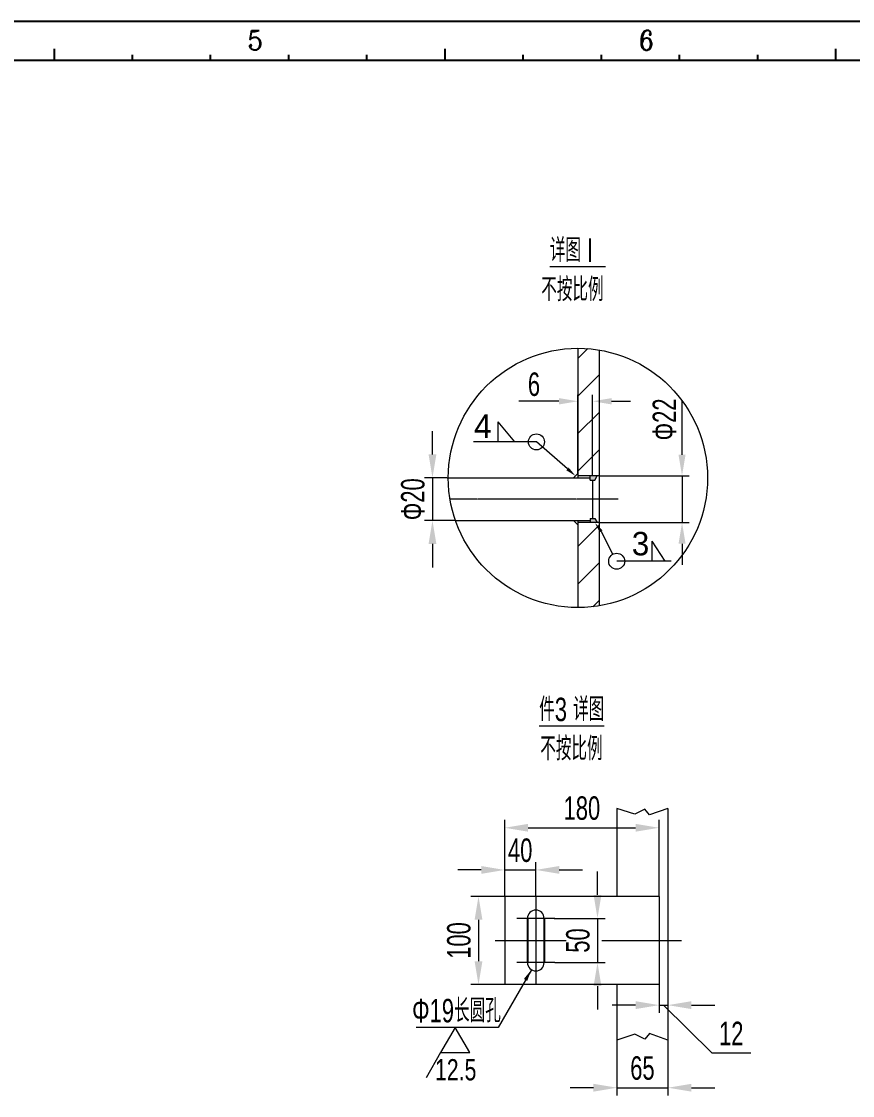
# Model space of a CAD drawing. Header units: millimetres. Extents: x 79309 to 91924, y -21421 to -12511.
# Drawn here: x 85558 to 88747, y -16632 to -12511 of the extents above; entities that cross this region are included whole.
import ezdxf
from ezdxf.enums import TextEntityAlignment as Align

# ---------------------------------------------------------------- set-up
doc = ezdxf.new("R2010")
doc.units = ezdxf.units.MM
doc.linetypes.add('CENTER', pattern=[2, 1.25, -0.25, 0.25, -0.25])
doc.linetypes.add('CENTER2', pattern=[1.125, 0.75, -0.125, 0.125, -0.125])
doc.layers.add('2细线层', color=4, linetype='Continuous')
doc.layers.add('图框层', color=7, linetype='Continuous')
for name, color, linetype, lineweight in [('ST_GL_CENTERLINE', 1, 'CENTER2', 0), ('ST_GL_DIMENSION', 1, 'Continuous', 13), ('ST_GL_TEXT_ENG', 3, 'Continuous', 13), ('ST_GL_WELDING SYMBOL', 6, 'Continuous', 13), ('ST_MA_EQUI', 7, 'Continuous', 15), ('ST_ST_BRACKET_VISIBLE', 4, 'Continuous', 20)]:
    doc.layers.add(name, color=color, linetype=linetype, lineweight=lineweight)
doc.styles.add('ROMANC', font='romanc.shx', dxfattribs={"width": 0.75})
doc.styles.add('VCADHZ', font='vcadtxt1.shx', dxfattribs={"width": 0.7, "bigfont": 'vcadhz.shx'})
doc.dimstyles.new('shuang', dxfattribs={"dimscale": 15, "dimtxt": 3, "dimasz": 3, "dimexe": 1, "dimexo": 0, "dimgap": 1, "dimtad": 1, "dimdec": 0, "dimdsep": 46, "dimtxsty": 'VCADHZ', "dimcen": 0, "dimclrd": 256, "dimclre": 256, "dimclrt": 256, "dimadec": 0, "dimazin": 2, "dimtfac": 1, "dimtdec": 0, "dimtofl": 0, "dimtmove": 0, "dimatfit": 3, "dimfxl": 300, "dimtolj": 1, "dimtzin": 0, "dimlwd": -1, "dimlwe": -1, "dimarcsym": 0})
doc.dimstyles.new('ST_DIM_1_1 HZ', dxfattribs={"dimscale": 20, "dimtxt": 3, "dimasz": 3, "dimexe": 1, "dimexo": 0, "dimgap": 1, "dimtad": 1, "dimdec": 0, "dimdsep": 46, "dimtxsty": 'VCADHZ', "dimcen": 0, "dimclrd": 1, "dimclre": 1, "dimclrt": 3, "dimadec": 0, "dimazin": 2, "dimtfac": 1, "dimtdec": 0, "dimtmove": 0, "dimatfit": 3, "dimfxl": 1, "dimtolj": 1, "dimtzin": 0, "dimlwd": -1, "dimlwe": -1, "dimarcsym": 0})

# ---------------------------------------------------------------- blocks, each defined once
blk = doc.blocks.new('*D44')
at = {"layer": 'Defpoints', "color": 0, "transparency": 16777216}
for p in [(87190, -14262.4), (87135.1, -14425.7), (87223.3, -14425.7)]:
    blk.add_point(p, dxfattribs=at)
at = {"layer": 'ST_GL_DIMENSION', "color": 1, "transparency": 16777216}
for p, q in [((87135.1, -14172.4), (87135.1, -14082.4)), ((87190, -14262.4), (87105.1, -14262.4)), ((87135.1, -14262.4), (87135.1, -14425.7)), ((87223.3, -14425.7), (87105.1, -14425.7)), ((87135.1, -14515.7), (87135.1, -14605.7))]:
    blk.add_line(p, q, dxfattribs=at)
for points in [[(87120.1, -14172.4), (87150.1, -14172.4), (87135.1, -14262.4)], [(87120.1, -14515.7), (87150.1, -14515.7), (87135.1, -14425.7)]]:
    blk.add_solid(points, dxfattribs=at)
at = {"layer": 'ST_GL_DIMENSION', "color": 3, "transparency": 16777216, "insert": (87060.1, -14344.1), "char_height": 90, "attachment_point": 5, "rotation": 90, "style": 'VCADHZ'}
blk.add_mtext('\\A1;Φ20', dxfattribs=at)
blk = doc.blocks.new('A$C0D5A4E91')
for p, q in [((0, 0), (-30.9, -53.5)), ((30.9, -53.5), (0, 0)), ((-30.9, -53.5), (-61.7, -106.9)), ((-30.9, -53.5), (30.9, -53.5))]:
    blk.add_line(p, q)
at = {"style": 'VCADHZ', "width": 0.75}
blk.add_text('12.5', height=45, dxfattribs=at).set_placement((-42.8, -112.3))
blk = doc.blocks.new('*D45')
at = {"layer": 'Defpoints', "color": 0, "transparency": 16777216}
for p in [(87602.4, -15952.7), (87604.6, -16122), (87768.5, -16122)]:
    blk.add_point(p, dxfattribs=at)
at = {"layer": 'ST_GL_DIMENSION', "transparency": 16777216}
for p, q in [((87768.5, -15862.7), (87768.5, -15772.7)), ((87602.4, -15952.7), (87798.5, -15952.7)), ((87604.6, -16122), (87798.5, -16122)), ((87768.5, -16212), (87768.5, -16302))]:
    blk.add_line(p, q, dxfattribs=at)
for points in [[(87753.5, -15862.7), (87783.5, -15862.7), (87768.5, -15952.7)], [(87753.5, -16212), (87783.5, -16212), (87768.5, -16122)]]:
    blk.add_solid(points, dxfattribs=at)
at = {"layer": 'ST_GL_DIMENSION', "color": 3, "transparency": 16777216, "insert": (87693.5, -16037.4), "char_height": 90, "attachment_point": 5, "rotation": 90, "style": 'VCADHZ'}
blk.add_mtext('\\A1;50', dxfattribs=at)
blk = doc.blocks.new('*D46')
at = {"layer": 'Defpoints', "color": 0, "transparency": 16777216}
for p in [(87412.2, -15766.5), (87412.2, -15868), (87531.5, -15868)]:
    blk.add_point(p, dxfattribs=at)
at = {"layer": 'ST_GL_DIMENSION', "transparency": 16777216}
for p, q in [((87412.2, -15868), (87412.2, -15736.5)), ((87531.5, -15868), (87531.5, -15736.5)), ((87322.2, -15766.5), (87232.2, -15766.5)), ((87621.5, -15766.5), (87711.5, -15766.5))]:
    blk.add_line(p, q, dxfattribs=at)
for points in [[(87322.2, -15751.5), (87322.2, -15781.5), (87412.2, -15766.5)], [(87621.5, -15751.5), (87621.5, -15781.5), (87531.5, -15766.5)]]:
    blk.add_solid(points, dxfattribs=at)
at = {"layer": 'ST_GL_DIMENSION', "color": 3, "transparency": 16777216, "insert": (87471.8, -15691.5), "char_height": 90, "attachment_point": 5, "style": 'VCADHZ'}
blk.add_mtext('\\A1;40', dxfattribs=at)
blk = doc.blocks.new('*D47')
at = {"layer": 'Defpoints', "color": 0, "transparency": 16777216}
for p in [(87412.2, -15868), (87311.7, -16206.7), (87412.2, -16206.7)]:
    blk.add_point(p, dxfattribs=at)
at = {"layer": 'ST_GL_DIMENSION', "transparency": 16777216}
for p, q in [((87412.2, -15868), (87281.7, -15868)), ((87311.7, -15958), (87311.7, -16116.7)), ((87412.2, -16206.7), (87281.7, -16206.7))]:
    blk.add_line(p, q, dxfattribs=at)
for points in [[(87296.7, -15958), (87326.7, -15958), (87311.7, -15868)], [(87296.7, -16116.7), (87326.7, -16116.7), (87311.7, -16206.7)]]:
    blk.add_solid(points, dxfattribs=at)
at = {"layer": 'ST_GL_DIMENSION', "color": 3, "transparency": 16777216, "insert": (87236.7, -16037.4), "char_height": 90, "attachment_point": 5, "rotation": 90, "style": 'VCADHZ'}
blk.add_mtext('\\A1;100', dxfattribs=at)
blk = doc.blocks.new('*D48')
at = {"layer": 'Defpoints', "color": 0, "transparency": 16777216}
for p in [(88004.9, -15604.8), (87412.2, -15868), (88004.9, -15868)]:
    blk.add_point(p, dxfattribs=at)
at = {"layer": 'ST_GL_DIMENSION', "transparency": 16777216}
for p, q in [((87412.2, -15868), (87412.2, -15574.8)), ((88004.9, -15868), (88004.9, -15574.8)), ((87502.2, -15604.8), (87914.9, -15604.8))]:
    blk.add_line(p, q, dxfattribs=at)
for points in [[(87502.2, -15589.8), (87502.2, -15619.8), (87412.2, -15604.8)], [(87914.9, -15589.8), (87914.9, -15619.8), (88004.9, -15604.8)]]:
    blk.add_solid(points, dxfattribs=at)
at = {"layer": 'ST_GL_DIMENSION', "color": 3, "transparency": 16777216, "insert": (87708.6, -15529.8), "char_height": 90, "attachment_point": 5, "style": 'VCADHZ'}
blk.add_mtext('\\A1;180', dxfattribs=at)
blk = doc.blocks.new('*D49')
at = {"layer": 'Defpoints', "color": 0, "transparency": 16777216}
for p in [(88004.9, -16174), (88038.8, -16182.9), (88038.8, -16285.4)]:
    blk.add_point(p, dxfattribs=at)
at = {"layer": 'ST_GL_DIMENSION', "transparency": 16777216}
for p, q in [((88004.9, -16174), (88004.9, -16315.4)), ((88038.8, -16182.9), (88038.8, -16315.4)), ((87914.9, -16285.4), (87824.9, -16285.4)), ((88004.9, -16285.4), (88038.8, -16285.4)), ((88021.9, -16285.4), (88206.9, -16469)), ((88128.8, -16285.4), (88218.8, -16285.4)), ((88206.9, -16469), (88356.9, -16469))]:
    blk.add_line(p, q, dxfattribs=at)
for points in [[(87914.9, -16270.4), (87914.9, -16300.4), (88004.9, -16285.4)], [(88128.8, -16270.4), (88128.8, -16300.4), (88038.8, -16285.4)]]:
    blk.add_solid(points, dxfattribs=at)
at = {"layer": 'ST_GL_DIMENSION', "color": 3, "transparency": 16777216, "insert": (88281.9, -16394), "char_height": 90, "attachment_point": 5, "style": 'VCADHZ'}
blk.add_mtext('\\A1;12', dxfattribs=at)
blk = doc.blocks.new('*D50')
at = {"layer": 'Defpoints', "color": 0, "transparency": 16777216}
for p in [(87843, -16419.7), (88038.8, -16419.7), (87843, -16602.2)]:
    blk.add_point(p, dxfattribs=at)
at = {"layer": 'ST_GL_DIMENSION', "transparency": 16777216}
for p, q in [((87843, -16419.7), (87843, -16632.2)), ((88038.8, -16419.7), (88038.8, -16632.2)), ((87753, -16602.2), (87663, -16602.2)), ((88128.8, -16602.2), (88218.8, -16602.2))]:
    blk.add_line(p, q, dxfattribs=at)
for points in [[(87753, -16587.2), (87753, -16617.2), (87843, -16602.2)], [(88128.8, -16587.2), (88128.8, -16617.2), (88038.8, -16602.2)]]:
    blk.add_solid(points, dxfattribs=at)
at = {"layer": 'ST_GL_DIMENSION', "color": 3, "transparency": 16777216, "insert": (87940.9, -16527.2), "char_height": 90, "attachment_point": 5, "style": 'VCADHZ'}
blk.add_mtext('\\A1;65', dxfattribs=at)

msp = doc.modelspace()

# ---------------------------------------------------------------- hatches: boundary and pattern name
at = {"layer": 'ST_ST_BRACKET_VISIBLE'}
h = msp.add_hatch(color=4, dxfattribs=at)
h.paths.add_polyline_path([(87740.8, -14254.3), (87740.8, -14270.6), (87758.8, -14270.6), (87767.3, -14254.3)])
h.paths.add_polyline_path([(87740.8, -14417.5), (87740.8, -14433.9), (87767.3, -14433.9), (87758.8, -14417.5)])

# ---------------------------------------------------------------- linework, layer by layer
for p, q in [((87499.3, -15952.7), (87499.3, -16122)), ((87563.6, -15952.7), (87563.6, -16122))]:
    msp.add_line(p, q)
at = {"layer": '2细线层'}
for p, q in [((91923.7, -12510.8), (79308.7, -12510.8)), ((85683.7, -12660.8), (85683.7, -12615.8)), ((85983.7, -12660.8), (85983.7, -12638.3)), ((86283.7, -12660.8), (86283.7, -12638.3)), ((86583.7, -12660.8), (86583.7, -12638.3)), ((86883.7, -12660.8), (86883.7, -12638.3)), ((87183.7, -12660.8), (87183.7, -12615.8)), ((87483.7, -12660.8), (87483.7, -12638.3)), ((87783.7, -12660.8), (87783.7, -12638.3)), ((88083.7, -12660.8), (88083.7, -12638.3)), ((88383.7, -12660.8), (88383.7, -12638.3)), ((88683.7, -12660.8), (88683.7, -12615.8))]:
    msp.add_line(p, q, dxfattribs=at)
at = {"layer": 'ST_GL_CENTERLINE', "color": 1, "linetype": 'CENTER', "ltscale": 5}
for p, q in [((87847.3, -14344.1), (87202.5, -14344.1)), ((87531.5, -15868), (87531.5, -16206.7)), ((87604.6, -15952.7), (87458.3, -15952.7)), ((87375.6, -16037.4), (87648.5, -16037.4)), ((87785.5, -16037.4), (88090.7, -16037.4)), ((87604.6, -16122), (87458.3, -16122))]:
    msp.add_line(p, q, dxfattribs=at)
at = {"layer": 'ST_GL_DIMENSION'}
for p, q in [((87620.4, -13968.2), (87466, -13968.2)), ((87749.8, -14254.3), (87749.8, -13943.9)), ((87822.7, -13968.2), (87895.6, -13968.2)), ((88093, -14173.3), (88093, -13966)), ((87776.3, -14254.3), (88022.2, -14254.3)), ((87776.3, -14254.3), (88120, -14254.3)), ((88093, -14254.3), (88093, -14433.9)), ((87135.1, -14262.4), (87135.1, -14425.7)), ((87776.3, -14433.9), (88120, -14433.9)), ((88093, -14514.9), (88093, -14595.9)), ((87412.2, -15766.5), (87531.5, -15766.5)), ((87843, -16602.2), (88038.8, -16602.2))]:
    msp.add_line(p, q, dxfattribs=at)
for points in [[(87620.4, -13956), (87620.4, -13980.3), (87693.3, -13968.2)], [(87822.7, -13956), (87822.7, -13980.3), (87749.8, -13968.2)], [(88079.5, -14173.3), (88106.5, -14173.3), (88093, -14254.3)], [(88079.5, -14514.9), (88106.5, -14514.9), (88093, -14433.9)]]:
    msp.add_solid(points, dxfattribs=at)
at = {"layer": 'ST_GL_TEXT_ENG'}
msp.add_circle((87693.3, -14262.4), 497.6, dxfattribs=at)
at = {"layer": 'ST_GL_WELDING SYMBOL'}
for p, q in [((87386.5, -14046.6), (87449.3, -14124.1)), ((87386.5, -14046.6), (87386.5, -14124.1)), ((87534.1, -14124.1), (87293, -14124.1)), ((87653.4, -14227.8), (87534.1, -14124.1)), ((87782.3, -14467.2), (87826.3, -14554.8)), ((87977.2, -14504.5), (87977.2, -14582.1)), ((87977.2, -14504.5), (88027.3, -14582.1)), ((88051.4, -14582.1), (87842.1, -14582.1))]:
    msp.add_line(p, q, dxfattribs=at)
for centre in [(87534.1, -14124.1), (87842.1, -14582.1)]:
    msp.add_circle(centre, 30.7, dxfattribs=at)
for points in [[(87657.9, -14222.7), (87649, -14233), (87684.2, -14254.6)], [(87776.7, -14471.1), (87787.8, -14463.2), (87758.6, -14433.9)]]:
    msp.add_solid(points, dxfattribs=at)
at = {"layer": 'ST_MA_EQUI', "ltscale": 5}
for p, q in [((87693.3, -13764.8), (87693.3, -14262.4)), ((87775, -13771.5), (87775, -14753.3)), ((87693.3, -14247.3), (87693.3, -13991.2)), ((87740.8, -14270.6), (87740.8, -14254.3)), ((87758.8, -14270.6), (87767.3, -14254.3)), ((87191.3, -14262.4), (87693.3, -14262.4)), ((87693.3, -14262.4), (87740.8, -14262.4)), ((87740.8, -14270.6), (87758.8, -14270.6)), ((87749.2, -14270.6), (87749.2, -14417.5)), ((87740.8, -14417.5), (87740.8, -14433.9)), ((87740.8, -14417.5), (87758.8, -14417.5)), ((87758.8, -14417.5), (87767.3, -14433.9)), ((87223.3, -14425.7), (87740.8, -14425.7)), ((87693.3, -14425.7), (87693.3, -14760)), ((87843, -15530.3), (87843, -15868)), ((88038.8, -15530.3), (88038.8, -16419.7)), ((88004.9, -15868), (87412.2, -15868)), ((87412.2, -15868), (87412.2, -16206.7)), ((88004.9, -15868), (88004.9, -16206.7)), ((88004.9, -16206.7), (87412.2, -16206.7)), ((87843, -16206.7), (87843, -16419.7))]:
    msp.add_line(p, q, dxfattribs=at)
at = {"layer": 'ST_MA_EQUI', "color": 4}
for p, q in [((87693.5, -14245.4), (87676.5, -14262.3)), ((87693.5, -14442.8), (87676.5, -14425.8))]:
    msp.add_line(p, q, dxfattribs=at)
at = {"layer": 'ST_MA_EQUI'}
for p, q in [((87775, -14254.3), (87693.3, -14254.3)), ((87775, -14433.9), (87693.3, -14433.9))]:
    msp.add_line(p, q, dxfattribs=at)
at = {"layer": 'ST_MA_EQUI', "ltscale": 5}
for centre, start, end in [((87531.5, -15952.7), 0, 180), ((87531.5, -16122), 180, 0)]:
    msp.add_arc(centre, 32.2, start, end, dxfattribs=at)
at = {"layer": 'ST_ST_BRACKET_VISIBLE', "color": 4}
for p, q in [((87693.3, -13803.8), (87730.9, -13766.2)), ((87693.3, -13948.1), (87775, -13866.5)), ((87693.3, -14092.4), (87775, -14010.8)), ((87693.3, -14236.8), (87775, -14155.1)), ((87693.3, -14525.4), (87775, -14443.8)), ((87776.3, -14433.9), (88022.2, -14433.9)), ((87693.3, -14669.8), (87775, -14588.1)), ((87750.7, -14756.7), (87775, -14732.5))]:
    msp.add_line(p, q, dxfattribs=at)
at = {"layer": 'ST_ST_BRACKET_VISIBLE'}
for p, q in [((87693.3, -14056.4), (87693.3, -13943.9)), ((87768.5, -15952.7), (87768.5, -16122))]:
    msp.add_line(p, q, dxfattribs=at)
at = {"layer": 'ST_ST_BRACKET_VISIBLE', "color": 4, "ltscale": 5}
for p, q in [((87912, -15552.9), (87843, -15530.3)), ((87950, -15533.9), (87912, -15552.9)), ((87967.7, -15555.4), (87950, -15533.9)), ((88038.8, -15530.3), (87967.7, -15555.4)), ((87912, -16397.1), (87843, -16419.7)), ((87950, -16416.1), (87912, -16397.1)), ((87967.7, -16394.6), (87950, -16416.1)), ((88038.8, -16419.7), (87967.7, -16394.6))]:
    msp.add_line(p, q, dxfattribs=at)
at = {"layer": 'ST_ST_BRACKET_VISIBLE', "ltscale": 5}
for p, q in [((87412.2, -15868), (87412.2, -15792.8)), ((87531.5, -15868), (87531.5, -15792.8)), ((87843, -16473.3), (87843, -16602.2)), ((88038.8, -16473.3), (88038.8, -16602.2))]:
    msp.add_line(p, q, dxfattribs=at)
at = {"layer": '图框层'}
msp.add_line((91773.7, -12660.8), (79683.7, -12660.8), dxfattribs=at)

# ---------------------------------------------------------------- block references
at = {"layer": 'ST_GL_TEXT_ENG', "xscale": 1.809574468085106, "yscale": 1.809574468085106, "zscale": 1.809574468085106}
msp.add_blockref('A$C0D5A4E91', (87222.1, -16370.7), dxfattribs=at)

# ---------------------------------------------------------------- texts
at = {"layer": '2细线层', "style": 'ROMANC', "width": 0.9}
for s, p in [('5', (86425.9, -12620.8)), ('6', (87927.4, -12620.8))]:
    msp.add_text(s, height=75, dxfattribs=at).set_placement(p)
at = {"layer": 'ST_GL_DIMENSION', "color": 3, "insert": (87524.7, -13903.3), "char_height": 90, "attachment_point": 5, "style": 'VCADHZ'}
msp.add_mtext('\\A1;6', dxfattribs=at)
at = {"layer": 'ST_GL_DIMENSION', "color": 3, "insert": (88025.5, -14037.8), "char_height": 90, "attachment_point": 5, "rotation": 90, "style": 'VCADHZ'}
msp.add_mtext('\\A1;Φ22', dxfattribs=at)
at = {"layer": 'ST_GL_TEXT_ENG', "style": 'VCADHZ', "width": 0.7}
for s, p in [('%%U详图 I  ', (87585.4, -13433.4)), ('%%U件3 详图', (87544.7, -15195.5))]:
    msp.add_text(s, height=90, dxfattribs=at).set_placement(p)
for p in [(87672.3, -13534.3), (87668.5, -15296.3)]:
    msp.add_text('不按比例', height=90, dxfattribs=at).set_placement(p, align=Align.MIDDLE)
at = {"layer": 'ST_GL_WELDING SYMBOL', "style": 'VCADHZ'}
for s, p in [('4', (87294.6, -14108.5)), ('3', (87900.2, -14559.5))]:
    msp.add_text(s, height=90, dxfattribs=at).set_placement(p)
at = {"layer": 'ST_GL_WELDING SYMBOL', "insert": (87227.1, -16307), "char_height": 90, "attachment_point": 5, "style": 'VCADHZ'}
msp.add_mtext('Φ19长圆孔', dxfattribs=at)

# ---------------------------------------------------------------- dimensions: what is measured, and where the dimension line sits
at = {"layer": 'ST_GL_DIMENSION'}
dim = msp.add_linear_dim(base=(87135.1, -14425.7), p1=(87190, -14262.4), p2=(87223.3, -14425.7), angle=90, text='Φ20', dimstyle='ST_DIM_1_1 HZ', override={"dimscale": 30}, dxfattribs=at)
dim.commit()
dim.dimension.update_dxf_attribs({"geometry": '*D44', "text_midpoint": (87135.1, -14344.1), "dimtype": 160})
for base, p1, p2, text, picture, middle in [((88004.9, -15604.8), (87412.2, -15868), (88004.9, -15868), '180', '*D48', (87708.6, -15529.8)), ((87843, -16602.2), (88038.8, -16419.7), (87843, -16419.7), '65', '*D50', (87940.9, -16527.2))]:
    dim = msp.add_linear_dim(base=base, p1=p1, p2=p2, text=text, dimstyle='shuang', override={"dimscale": 30, "dimclrt": 3, "dimtmove": 1}, dxfattribs=at)
    dim.commit()
    dim.dimension.update_dxf_attribs({"geometry": picture, "text_midpoint": middle})
for base, p1, p2, text, picture, middle in [((87412.2, -15766.5), (87531.5, -15868), (87412.2, -15868), '40', '*D46', (87471.8, -15766.5)), ((88038.8, -16285.4), (88004.9, -16174), (88038.8, -16182.9), '12', '*D49', (88236.9, -16469))]:
    dim = msp.add_linear_dim(base=base, p1=p1, p2=p2, text=text, dimstyle='shuang', override={"dimscale": 30, "dimclrt": 3, "dimtmove": 1}, dxfattribs=at)
    dim.commit()
    dim.dimension.update_dxf_attribs({"geometry": picture, "text_midpoint": middle, "dimtype": 160})
for base, p1, p2, text, picture, middle in [((87768.5, -16122), (87602.4, -15952.7), (87604.6, -16122), '50', '*D45', (87693.5, -16037.4)), ((87311.7, -16206.7), (87412.2, -15868), (87412.2, -16206.7), '100', '*D47', (87236.7, -16037.4))]:
    dim = msp.add_linear_dim(base=base, p1=p1, p2=p2, angle=90, text=text, dimstyle='shuang', override={"dimscale": 30, "dimclrt": 3, "dimtmove": 1}, dxfattribs=at)
    dim.commit()
    dim.dimension.update_dxf_attribs({"geometry": picture, "text_midpoint": middle})

# ---------------------------------------------------------------- leaders
at = {"layer": 'ST_GL_WELDING SYMBOL'}
msp.add_leader([(87514.8, -16149.6), (87387.2, -16370.7), (87072.8, -16370.7)], dimstyle='shuang', override={"dimgap": 1, "dimtad": 0}, dxfattribs=at)

doc.saveas('drawing.dxf')
